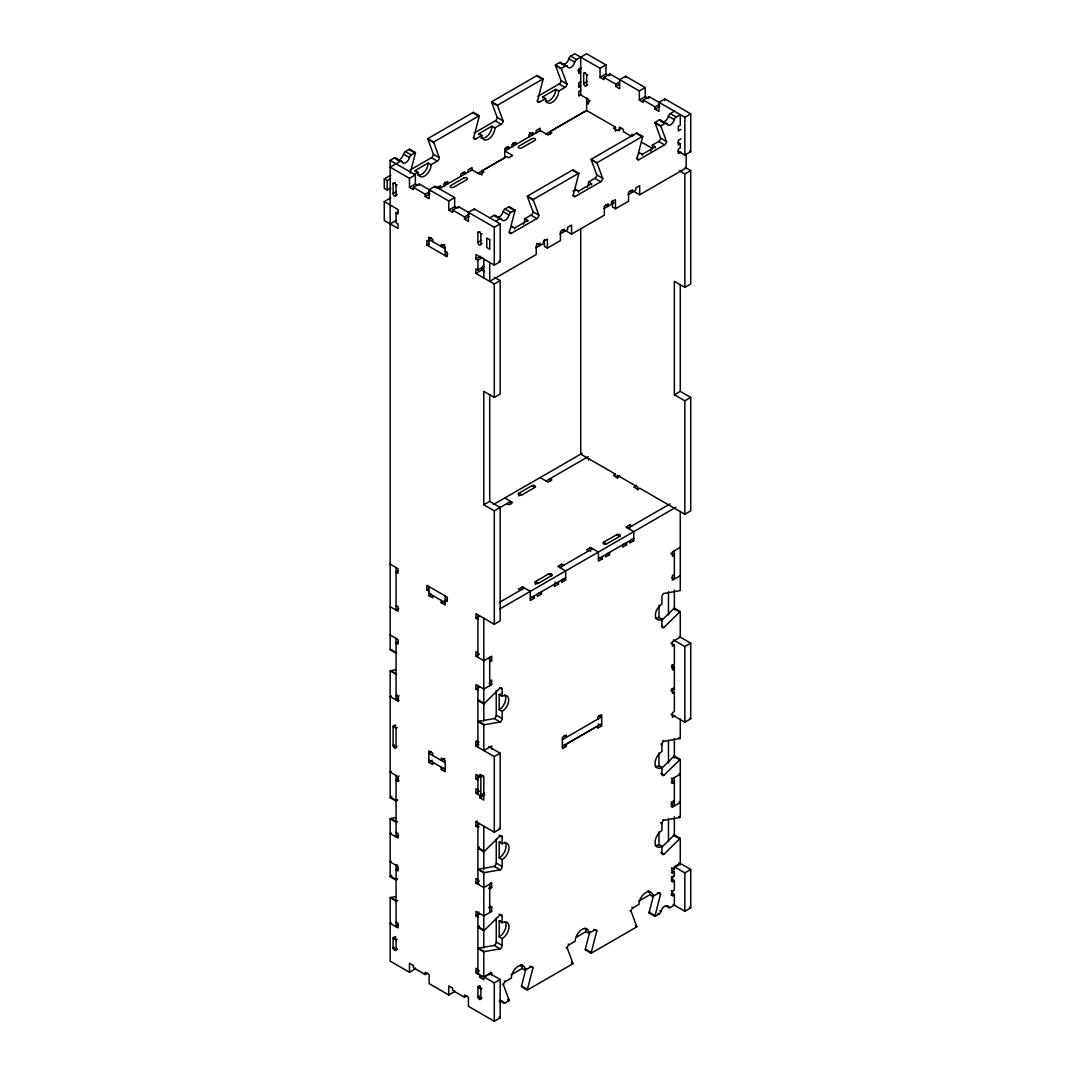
<?xml version="1.0" encoding="UTF-8"?>
<svg xmlns="http://www.w3.org/2000/svg" width="1075" height="1075" viewBox="0 0 1075 1075"><rect width="100%" height="100%" fill="white"/><g stroke="black" fill="none" stroke-linecap="round" stroke-linejoin="round"><path stroke-width="1.5" d="M410.233 173.183L415.367 153.268A2.782 1.599 -60 0 0 415.447 152.569L409.562 149.17L405.409 151.562A2.782 1.599 -60 0 0 403.568 154.142A5.563 3.212 -60 0 1 399.86 159.302A5.563 3.212 -60 0 1 396.151 158.415A2.782 1.599 -60 0 0 394.297 157.971L390.158 160.363L390.158 649.824L396.057 653.237A2.782 1.599 -60 0 0 396.621 652.807L390.722 649.407A2.782 1.599 -60 0 1 390.158 649.824M431.115 164.69L428.172 162.997L415.071 170.562L418.027 172.255A9.258 5.348 -60 0 0 424.571 176.045A9.258 5.348 -60 0 0 431.115 164.69L437.337 161.102A2.782 1.599 -60 0 0 439.312 157.702L433.413 154.303L427.877 139.239A2.782 1.599 -60 0 1 427.796 138.635L473.376 112.324L479.262 115.724A2.782 1.599 -60 0 1 479.181 116.422L473.658 137.869A2.782 1.599 -60 0 0 475.62 139.011L481.842 135.41A9.258 5.348 -60 0 0 488.386 139.199A9.258 5.348 -60 0 0 494.93 127.858L501.152 124.257A2.782 1.599 -60 0 0 503.127 120.857L497.591 105.793A2.782 1.599 -60 0 1 497.51 105.202L491.611 101.789L537.191 75.478L543.077 78.878A2.782 1.599 -60 0 1 542.996 79.577L537.473 101.023A2.782 1.599 -60 0 0 539.435 102.165L545.657 98.578A9.258 5.348 -60 0 0 552.201 102.353A9.258 5.348 -60 0 0 558.745 91.012L564.966 87.424A2.782 1.599 -60 0 0 566.942 84.011L561.405 68.961A2.782 1.599 -60 0 1 561.325 68.357L555.426 64.957L559.564 62.552A2.782 1.599 -60 0 1 561.419 62.995A5.563 3.212 -60 0 0 565.128 63.882A5.563 3.212 -60 0 0 568.836 58.722A2.782 1.599 -60 0 1 570.677 56.142L574.829 53.75L600.038 68.303L605.937 64.903L605.937 73.973L600.038 77.373L600.038 68.303M489.73 217.849L493.868 215.457A2.782 1.599 -60 0 1 495.723 215.9A5.563 3.212 -60 0 0 499.432 216.787A5.563 3.212 -60 0 0 503.127 211.627A2.782 1.599 -60 0 1 504.981 209.047L509.12 206.655L515.019 210.055A2.782 1.599 -60 0 1 514.938 210.754L509.402 232.2A2.782 1.599 -60 0 0 511.364 233.329L536.909 218.588A2.782 1.599 -60 0 0 538.871 215.188L533.334 200.125A2.782 1.599 -60 0 1 533.254 199.52L527.368 196.12L572.935 169.81L578.834 173.209A2.782 1.599 -60 0 1 578.753 173.908L573.217 195.354A2.782 1.599 -60 0 0 575.179 196.483L600.723 181.742A2.782 1.599 -60 0 0 602.685 178.343L597.149 163.279A2.782 1.599 -60 0 1 597.068 162.674L591.183 159.275L636.749 132.964L642.648 136.364A2.782 1.599 -60 0 1 642.568 137.062L637.032 158.509A2.782 1.599 -60 0 0 638.993 159.651L664.538 144.897A2.782 1.599 -60 0 0 666.5 141.497L660.964 126.433A2.782 1.599 -60 0 1 660.883 125.842L654.997 122.429L659.136 120.037A2.782 1.599 -60 0 1 660.991 120.481A5.563 3.212 -60 0 0 664.686 121.367A5.563 3.212 -60 0 0 668.395 116.208A2.782 1.599 -60 0 1 670.249 113.627L674.388 111.236M566.189 947.451L567.291 948.096L572.827 963.16A2.782 1.599 -60 0 1 572.908 963.751L527.328 990.075L521.442 986.662A2.782 1.599 -60 0 1 521.523 985.963L526.024 968.548M527.328 990.075A2.782 1.599 -60 0 1 527.422 989.376L532.945 967.917A2.782 1.599 -60 0 0 530.983 966.788L525.097 970.188L522.141 968.494A9.729 5.617 -60 0 0 520.999 964.772M630.004 910.606L631.106 911.251L636.642 926.314A2.782 1.599 -60 0 1 636.722 926.905L591.143 953.229L585.257 949.816A2.782 1.599 -60 0 1 585.337 949.131L589.839 931.702M591.143 953.229A2.782 1.599 -60 0 1 591.237 952.531L596.759 931.084A2.782 1.599 -60 0 0 594.798 929.942L588.912 933.342L585.956 931.649A9.729 5.617 -60 0 0 585.082 928.262M671.418 892.895L674.361 894.602L674.361 905.177L670.222 907.569A2.782 1.599 -60 0 1 668.368 907.125A5.563 3.212 -60 0 0 664.659 906.238A5.563 3.212 -60 0 0 660.964 911.412A2.782 1.599 -60 0 1 659.109 913.992L654.957 916.384L649.072 912.984A2.782 1.599 -60 0 1 649.152 912.285L653.654 894.857M654.957 916.384A2.782 1.599 -60 0 1 655.051 915.685L660.574 894.239A2.782 1.599 -60 0 0 658.612 893.097L652.727 896.51L649.77 894.803A9.729 5.617 -60 0 0 648.023 890.517M484.368 703.467L478.469 700.067A2.782 1.599 -60 0 1 477.905 700.483L483.804 703.897A2.782 1.599 -60 0 0 484.368 703.467L500.171 687.96A2.782 1.599 -60 0 1 502.132 689.088L502.132 696.277A9.258 5.348 -60 0 1 508.69 700.053A9.258 5.348 -60 0 1 502.132 711.395L502.132 718.584A2.782 1.599 -60 0 1 500.171 721.983L484.368 724.725A2.782 1.599 -60 0 0 483.804 724.953L477.905 721.553A2.782 1.599 -60 0 1 478.469 721.325L494.285 718.584L500.171 721.983M397.602 799.706L396.621 800.673A2.782 1.599 -60 0 1 396.057 801.09L390.158 797.69A2.782 1.599 -60 0 0 390.722 797.274L391.703 796.306M397.602 878.692L396.621 879.659A2.782 1.599 -60 0 1 396.057 880.076L390.158 876.676A2.782 1.599 -60 0 0 390.722 876.259L391.703 875.292M661.38 620.732L673.797 608.544A2.782 1.599 -60 0 1 674.361 608.128L680.26 611.527L680.26 637.126L672.399 641.668L672.399 646.196L674.361 645.067L674.361 664.35L671.606 665.936M661.528 626.107L663.88 627.464L679.696 611.944A2.782 1.599 -60 0 1 680.26 611.527M500.171 869.85L494.285 866.45L478.469 869.178A2.782 1.599 -60 0 0 477.905 869.406L483.804 872.819A2.782 1.599 -60 0 1 484.368 872.591L500.171 869.85A2.782 1.599 -60 0 0 502.132 866.45L502.132 859.637A9.729 5.617 -60 0 0 509.012 847.732A9.729 5.617 -60 0 0 502.132 843.754L502.132 836.955A2.782 1.599 -60 0 0 500.171 835.826L484.368 851.333A2.782 1.599 -60 0 1 483.804 851.763L477.905 848.35A2.782 1.599 -60 0 0 478.469 847.933L479.463 846.966M500.171 948.835L494.285 945.422L478.469 948.163A2.782 1.599 -60 0 0 477.905 948.392L483.804 951.792A2.782 1.599 -60 0 1 484.368 951.563L500.171 948.835A2.782 1.599 -60 0 0 502.132 945.422L502.132 938.623A9.729 5.617 -60 0 0 509.012 926.717A9.729 5.617 -60 0 0 502.132 922.74L502.132 915.94A2.782 1.599 -60 0 0 500.171 914.798L484.368 930.318A2.782 1.599 -60 0 1 483.804 930.735L477.905 927.335A2.782 1.599 -60 0 0 478.469 926.919L479.463 925.951M661.945 768.047L673.797 756.41A2.782 1.599 -60 0 1 674.361 755.994L680.26 759.393L680.26 817.322A2.782 1.599 -60 0 1 679.696 817.551L663.88 820.279L662.778 819.647M660.816 773.557L663.88 775.33L679.696 759.81A2.782 1.599 -60 0 1 680.26 759.393M661.945 847.033L673.797 835.396A2.782 1.599 -60 0 1 674.361 834.979L680.26 838.379L680.26 864.837M660.816 852.542L663.88 854.316L679.696 838.796A2.782 1.599 -60 0 1 680.26 838.379M415.447 152.569L411.308 154.961A2.782 1.599 -60 0 0 409.454 157.541A5.563 3.212 -60 0 1 405.759 162.701A5.563 3.212 -60 0 1 402.05 161.814A2.782 1.599 -60 0 0 400.196 161.371L390.158 167.176L409.481 178.329L415.367 174.916L415.367 184L409.481 187.399L409.481 178.329M427.796 138.635L433.695 142.034L479.262 115.724M497.51 105.202L543.077 78.878M561.325 68.357L565.463 65.965A2.782 1.599 -60 0 1 567.318 66.408A5.563 3.212 -60 0 0 571.027 67.295A5.563 3.212 -60 0 0 574.722 62.122A2.782 1.599 -60 0 1 576.576 59.542L586.614 53.75L605.937 64.903M390.749 188.004L387.215 190.047L384.272 188.34L384.272 178.893L390.816 175.117M580.715 67.738L578.753 68.867L578.753 73.409L580.715 72.28L577.772 70.574L581.306 68.531M384.272 178.893L387.215 180.6L390.749 178.558M410.166 169.984L431.451 157.702A2.782 1.599 -60 0 0 433.413 154.303M473.981 133.152L495.266 120.857A2.782 1.599 -60 0 0 497.228 117.457L491.692 102.394A2.782 1.599 -60 0 1 491.611 101.789M537.796 96.307L559.081 84.011A2.782 1.599 -60 0 0 561.043 80.612L555.506 65.548A2.782 1.599 -60 0 1 555.426 64.957M478.966 134.778A9.258 5.348 -60 0 1 478.886 133.717L491.987 126.151L494.93 127.858M542.781 97.932A9.258 5.348 -60 0 1 542.7 96.871L555.802 89.306L558.745 91.012M397.159 194.508L396.057 195.153A2.083 1.209 60 0 1 394.579 195.999A2.083 1.209 60 0 1 393.101 193.446L393.101 183.718L394.942 182.656M587.716 84.495L586.614 85.127A2.083 1.209 60 0 1 585.136 85.987A2.083 1.209 60 0 1 583.671 83.433L583.671 73.691L585.512 72.63M414.292 174.419L418.027 172.255M396.057 195.153L396.057 185.424L397.159 184.779M586.614 85.127L586.614 75.398L587.716 74.766M580.715 81.727L578.753 82.856L578.753 87.398L580.715 86.269L578.363 84.898M393.101 193.446L396.057 191.753M583.671 83.433L587.353 81.297M398.408 211.56L396.057 212.917L396.057 222.753L398.019 223.882L398.019 228.424L384.272 220.483L384.272 201.576L390.816 197.8M580.715 90.421L578.753 91.563L578.753 96.092L581.373 94.587M409.481 187.399L413.405 189.67L413.405 187.399L419.304 184L448.772 201.012L454.658 197.612L454.658 206.682L448.772 210.082L448.772 201.012M600.038 77.373L603.962 79.644L603.962 77.373L609.861 73.973L639.329 90.985L645.228 87.586L645.228 96.656L639.329 100.069L639.329 90.985M454.658 197.612L435.012 186.271L429.127 189.67L429.127 198.741L425.189 196.47L425.189 194.199L413.405 187.399M645.228 87.586L625.583 76.244L619.684 79.644L619.684 88.728L615.76 86.457L615.76 84.186L603.962 77.373M425.189 194.199L429.906 191.484M615.76 84.186L619.294 82.143M436.652 187.964L440.589 185.693L440.589 187.964L438.224 186.607M590.148 100.862L586.614 102.904L588.576 104.033L588.576 99.491L580.715 94.963L580.715 57.15M425.189 196.47L429.906 193.755M615.76 86.457L619.294 84.414M439.514 188.622L472.046 169.837L479.907 174.378L483.831 172.108L481.869 170.965L481.869 175.05M390.158 223.882L396.057 220.483M477.703 173.33L504.753 157.716L504.753 148.646L508.69 146.375L508.69 148.646L506.325 147.288M545.925 133.945L586.614 110.456M481.869 170.965L506.755 156.601L508.717 157.743L512.641 155.472L504.793 150.93L540.147 130.518L548.008 135.047L551.932 132.789L549.97 131.647L549.97 134.375M549.97 131.647L586.641 110.483L615.451 127.119L615.451 131.19M448.772 210.082L452.696 212.353L452.696 210.082L458.595 206.682L494.285 227.282L500.171 223.882L500.171 261.695L494.285 265.095L475.943 254.506L475.943 259.048L477.905 260.177L482.621 257.462M639.329 100.069L643.253 102.327L643.253 100.069L649.152 96.656L684.842 117.269L690.728 113.869L690.728 151.669L684.842 155.069L677.962 151.105M615.451 127.119L613.489 128.248L617.534 130.572L621.35 128.248M500.171 223.882L474.303 208.953L468.418 212.353L468.418 221.423L464.481 219.152L464.481 216.895L452.696 210.082M690.728 113.869L664.874 98.927L658.975 102.327L658.975 111.41L655.051 109.139L655.051 106.868L643.253 100.069M464.481 216.895L469.197 214.167M655.051 106.868L659.754 104.141M431.438 237.884L428.831 239.403L445.198 248.849M464.481 219.152L469.197 216.438M655.051 109.139L659.754 106.412M428.804 241.66L426.842 240.531L426.842 245.06L429.207 243.703M444.795 244.536L441.247 246.578L441.247 244.307L445.184 246.578L445.198 255.662L447.818 254.143M495.615 221.248L499.768 218.857A2.782 1.599 -60 0 1 501.608 219.3A5.563 3.212 -60 0 0 505.317 220.187A5.563 3.212 -60 0 0 509.026 215.027A2.782 1.599 -60 0 1 510.88 212.447L515.019 210.055M533.254 199.52L578.834 173.209M597.068 162.674L642.648 136.364M660.883 125.842L665.035 123.45A2.782 1.599 -60 0 1 666.876 123.894A5.563 3.212 -60 0 0 670.585 124.767A5.563 3.212 -60 0 0 674.294 119.607A2.782 1.599 -60 0 1 676.148 117.027L680.287 114.635L680.287 125.224L678.325 126.353L678.325 130.895L680.945 129.376M481.963 243.474L480.861 244.106A2.083 1.209 60 0 1 479.383 244.966A2.083 1.209 60 0 1 477.905 242.412L477.905 232.67L479.746 231.609M480.861 244.106L480.861 234.377L481.963 233.745M477.905 242.412L481.224 240.491M523.431 224.191A9.258 5.348 -60 0 0 524.788 218.776L531.01 215.188A2.782 1.599 -60 0 0 532.972 211.788L527.449 196.725A2.782 1.599 -60 0 1 527.368 196.12M573.015 190.933L575.515 189.496L578.457 191.202A9.258 5.348 -60 0 0 578.525 192.264M587.246 187.346A9.258 5.348 -60 0 0 588.603 181.93L594.824 178.343A2.782 1.599 -60 0 0 596.786 174.943L591.263 159.879A2.782 1.599 -60 0 1 591.183 159.275M650.751 151.105A9.258 5.348 -60 0 0 652.418 145.085L658.639 141.497A2.782 1.599 -60 0 0 660.601 138.097L655.078 123.034A2.782 1.599 -60 0 1 654.997 122.429M511.767 227.403A9.258 5.348 -60 0 1 511.7 226.341L514.643 228.034L527.744 220.483L524.788 218.776M578.457 191.202L591.559 183.637L588.603 181.93M639.397 153.712A9.258 5.348 -60 0 1 639.329 152.65L642.272 154.357L655.374 146.791L652.418 145.085M680.945 138.836L678.325 140.341L678.325 144.883L680.287 143.754L680.287 147.907L678.325 149.035L678.325 153.577L680.945 152.072M475.943 259.048L480.659 256.32M510.652 504.417L510.652 501.393L494.285 510.84L483.804 504.793L483.804 391.367L494.285 397.414L500.171 394.014L500.171 280.588L494.285 284.002L475.943 273.413L475.943 268.871L477.905 270.013L483.804 266.6L482.702 265.968M475.943 273.413L481.842 270.013L484.664 271.639M535.982 247.855L543.426 243.555L543.426 241.297L547.35 239.026L547.35 248.097L544.407 246.39L544.407 239.591M560.035 233.974L567.654 229.566L567.654 227.309L571.577 225.038L571.577 234.108L565.692 230.708M604.083 208.537L613.986 202.826M628.136 194.656L635.755 190.248L635.755 187.977L639.679 185.72L639.679 194.79L633.793 191.39M547.35 248.097L560.451 240.531L560.451 231.461L564.375 229.19L564.375 231.461L562.023 230.104M571.577 234.108L604.325 215.202L604.325 206.131L608.248 203.86L608.248 206.131L605.897 204.774M612.508 200.272L612.508 207.072L615.451 208.778L628.553 201.213L628.553 192.143L632.476 189.872L632.476 192.143L630.125 190.786M639.679 194.79L686.186 167.942L686.186 153.765M679.198 170.723L684.842 173.975L690.728 170.576L690.728 284.002L684.842 287.401L674.361 281.354L674.361 394.78L684.842 400.827L690.728 397.428L690.728 510.84L684.842 514.253L639.652 488.157L637.69 489.3L633.766 487.029L636.387 485.51M483.804 504.793L489.703 501.393L500.171 507.44L500.171 620.866L494.285 624.266L475.943 613.677L475.943 618.219L477.905 619.348M674.361 394.78L680.26 391.367L690.728 397.428M493.371 504.565L582.26 453.247M521.778 494.97L518.835 493.264A2.083 1.209 0 0 0 518.835 494.97A2.083 1.209 0 0 0 521.778 494.97L534.88 487.405A2.083 1.209 0 0 0 534.88 485.698A2.083 1.209 0 0 0 531.937 485.698L518.835 493.264L518.835 495.992M546.019 480.982L588.146 456.647M398.408 570.731L396.057 572.088L398.019 573.23L398.019 568.688L390.158 564.16M615.424 476.897L615.424 474.169L613.462 475.311L617.386 477.569L620.006 476.064M447.536 599.097L445.184 600.455L447.146 601.597L447.146 597.055L426.842 585.337L426.842 589.866L429.207 588.509M398.677 608.584L396.057 610.089L396.057 567.56M426.842 589.866L428.804 591.008L428.804 595.537L431.169 594.179M441.247 600.455L441.247 602.726L443.612 601.368M398.408 641.627L396.057 642.984L398.019 644.113L398.019 639.585L390.158 635.043M534.221 595.913L534.221 598.184L530.298 600.455L530.298 591.371L522.437 586.843L518.513 589.113L520.475 590.242M563.69 565.289L561.728 564.16L557.804 566.418L565.665 570.959L565.665 580.03L561.728 582.301L561.728 580.03M602.336 556.595L602.336 558.866L598.399 561.123L598.399 552.053L590.538 547.524L586.614 549.782L588.576 550.924M631.804 525.971L629.829 524.828L625.905 527.099L633.766 531.641L633.766 540.712L629.829 542.982L629.829 540.712M499.311 602.457L524.398 587.971M548.626 573.983L535.538 581.548A2.083 1.209 0 0 0 535.538 583.241A2.083 1.209 0 0 0 538.481 583.241L551.582 575.689A2.083 1.209 0 0 0 551.582 573.983A2.083 1.209 0 0 0 548.626 573.983L551.582 575.689M559.766 567.56L592.513 548.653M603.639 542.23L616.741 534.665A2.083 1.209 0 0 1 619.684 534.665A2.083 1.209 0 0 1 619.684 536.371L606.582 543.923A2.083 1.209 0 0 1 603.639 543.923A2.083 1.209 0 0 1 603.639 542.23L606.582 543.923M627.867 528.242L670.007 503.906M475.943 618.219L479.477 616.177M499.781 608.987L675.893 507.319M530.298 598.184L565.665 577.759M598.399 558.866L633.766 538.441M541.424 591.747L541.424 594.018L537.5 596.289L537.5 594.018M558.449 581.924L558.449 584.195L554.525 586.466L554.525 584.195M609.538 552.429L609.538 554.7L605.601 556.971L605.601 554.7M626.564 542.606L626.564 544.877L622.627 547.135L622.627 544.877M391.26 695.848L390.158 696.479L398.019 701.021L399.121 700.376M397.159 694.705L396.057 695.35L398.019 696.479L399.121 695.848M398.677 698.374L396.057 699.879L396.057 638.442M477.905 652.807L475.943 651.678L475.943 656.22L479.477 654.178M680.26 547.336L672.399 551.865L672.399 556.407L674.361 555.264L670.827 553.222M489.703 661.891L491.665 660.749L491.665 656.22L483.804 660.749L475.943 656.22M395.681 725.047L393.101 726.539L393.101 745.445A2.083 1.209 60 0 0 394.579 747.998A2.083 1.209 60 0 0 396.057 747.138L397.159 746.507M397.159 727.6L396.057 728.245L393.101 726.539A2.083 1.209 60 0 1 394.579 725.692A2.083 1.209 60 0 1 396.057 728.245L396.057 747.138L393.101 745.445L394.216 744.8M489.703 681.174L491.665 680.032L491.665 684.573L483.804 689.102L475.943 684.573L475.943 689.102L479.477 687.073M674.361 574.547L672.399 575.689L672.399 580.218L680.26 575.689M391.26 771.46L390.158 772.092L398.019 776.634L399.121 776.002M431.424 751.694L428.804 753.199L445.184 762.659M398.261 778.757L396.057 780.033L398.019 781.176L399.121 780.531M432.741 755.47L432.741 753.199L428.804 750.928L428.804 762.269L432.352 760.24M444.795 758.345L441.247 760.388L441.247 758.117L445.184 760.388L445.184 771.729L441.247 769.458L441.247 767.187M479.02 826.662L477.905 827.293L475.943 826.164L475.943 821.623L494.285 832.211L500.171 828.812L500.171 753.199L494.285 756.598L475.943 746.01L475.943 741.468L477.045 740.836M479.02 741.965L477.905 742.61L475.943 741.468M475.943 746.01L478.886 744.303M441.247 769.458L443.612 768.101M673.38 639.961L684.842 646.572L690.728 643.173L690.728 718.785L684.842 722.185L671.096 714.257M483.213 775.841L480.861 777.198L475.943 774.363L475.943 778.905L479.477 776.862M482.232 775.277L479.88 776.634L479.88 774.363L483.804 776.634L483.804 800.069L479.88 797.811L479.88 795.54L484.583 792.812M673.77 665.815L671.418 667.185L674.361 668.878L672.399 670.021L672.399 665.479M391.139 832.964L390.158 833.542L398.019 838.07L398.019 833.542L396.057 832.399M562.4 739.587L601.691 716.904L599.071 715.399M398.502 835.517L396.057 836.941L396.057 775.505M477.905 789.87L475.943 788.728L475.943 793.269L479.477 791.227M562.4 746.399L601.691 723.717M597.74 719.162L597.74 716.904L601.678 714.633L601.678 725.974L597.74 728.245L597.74 725.974L566.31 744.115L566.31 746.386L562.386 748.657L562.386 737.316L566.31 735.045L566.31 737.316L563.958 735.958M475.943 793.269L480.861 796.105L484.395 794.062M479.88 797.811L484.583 795.083M674.361 687.785L672.399 688.927L672.399 693.456L674.361 692.327L674.361 711.61L672.399 712.738L672.399 717.28L675.019 715.762M391.139 861.33L390.158 861.895L398.019 866.423L398.019 870.965L396.057 869.836L398.408 868.466M397.038 864.73L396.057 865.294L396.057 926.731L398.502 925.32M475.943 821.623L477.045 820.991M475.943 826.164L478.886 824.458M391.139 922.767L390.158 923.331L398.019 927.859L398.019 923.331L396.057 922.189M477.905 879.659L475.943 878.53L475.943 883.059L479.477 881.016M478.886 883.623L477.905 884.201L477.905 822.765M395.681 936.768L393.101 938.26L393.101 947.989A1.572 0.9 60 0 0 393.356 948.943L393.907 949.736A2.473 1.424 60 0 0 395.372 950.502L395.802 950.354A1.572 0.9 60 0 0 396.057 949.695L396.057 939.967A2.083 1.209 60 0 0 394.579 937.413A2.083 1.209 60 0 0 393.101 938.26L396.057 939.967L397.159 939.322M488.588 888.098L489.703 888.729L491.665 887.601L491.665 883.059L483.804 887.601L475.943 883.059M671.297 778.072L672.399 778.717L680.26 774.175L679.158 773.543M671.297 782.613L672.399 783.245L674.361 782.116L671.418 780.41M393.101 947.989L394.216 947.357M397.038 948.849L396.057 949.413L393.101 947.72M396.057 949.695L397.159 949.064M478.886 911.99L477.905 912.554L477.905 973.99L478.886 973.426M490.549 906.238L491.665 906.883L491.665 911.412L483.804 915.954L475.943 911.412L475.943 915.954L479.477 913.911M491.665 906.883L489.703 908.012L488.588 907.381M671.297 801.896L672.399 802.528L674.361 801.399L673.259 800.767M670.921 806.223L672.399 807.07L680.26 802.528L679.158 801.896M395.667 896.644L390.722 897.504A2.782 1.599 -60 0 0 390.158 897.733L390.158 961.131L409.481 972.284L415.367 968.884L415.367 968.038M409.481 972.284L409.481 963.213L413.405 965.484L413.405 967.755L425.189 974.555L427.554 973.197M477.905 969.448L475.943 968.32L475.943 972.862L479.477 970.819M425.189 974.555L425.189 972.284L429.127 974.555L429.127 983.638L448.772 994.98L454.658 991.567L454.658 990.72M479.88 975.119L479.88 977.39L483.414 975.348M500.171 979.5L489.703 973.439L483.804 976.853L494.285 982.899L500.171 979.5L500.171 1017.85L494.285 1021.25L468.418 1006.321L468.418 997.237L464.481 994.98L464.481 997.237L466.846 995.88M671.297 867.874L674.361 869.648L674.361 866.826L680.26 863.427L690.728 869.473L690.728 907.824L684.842 911.237L673.084 904.438M491.665 975.697L491.665 972.862L483.804 977.39L475.943 972.862M671.297 872.403L672.399 873.048L674.361 871.906L674.361 876.071L672.399 877.2L671.297 876.568M480.122 985.95L477.905 987.226L477.905 996.955A1.572 0.9 60 0 0 478.16 997.896L478.711 998.688A2.473 1.424 60 0 0 480.176 999.468L480.606 999.32A1.572 0.9 60 0 0 480.861 998.662L480.861 988.919A2.083 1.209 60 0 0 479.383 986.366A2.083 1.209 60 0 0 477.905 987.226L480.861 988.919L481.963 988.288M520.676 965.941L522.517 964.88M648.668 892.035L649.407 891.618M672.52 878.262L671.418 880.049M674.361 866.826L684.842 872.873L690.728 869.473M511.149 974.837L522.141 968.494M576.334 937.198L585.956 931.649M638.778 901.159L649.77 894.803M671.297 881.097L672.399 881.742L674.361 880.613L674.361 890.06L672.399 891.188L671.297 890.557M478.886 996.108L477.905 996.673L480.861 998.379M477.905 996.955L479.02 996.323M499.391 1001.658A5.563 3.212 -60 0 1 503.1 1002.545A2.782 1.599 -60 0 0 504.954 1002.988L509.093 1000.597A2.782 1.599 -60 0 0 509.012 999.992L503.476 984.942A2.782 1.599 -60 0 1 505.452 981.529L511.337 978.129A9.729 5.617 -60 0 1 518.217 966.223A9.729 5.617 -60 0 1 525.097 970.188M567.291 948.096A2.782 1.599 -60 0 1 569.266 944.697L575.152 941.283A9.729 5.617 -60 0 1 582.032 929.378A9.729 5.617 -60 0 1 588.912 933.342M631.106 911.251A2.782 1.599 -60 0 1 633.081 907.851L638.967 904.438A9.729 5.617 -60 0 1 645.847 892.532A9.729 5.617 -60 0 1 652.727 896.51M480.861 998.662L481.963 998.017M670.921 894.884L672.399 895.73L674.361 894.602M649.072 912.984L650.362 912.232M390.158 797.69L390.158 670.881A2.782 1.599 -60 0 1 390.722 670.652L395.466 669.832M662.778 740.662L663.88 741.307L679.696 738.565A2.782 1.599 -60 0 0 680.26 738.337L680.26 719.041M390.158 876.676L390.158 818.747A2.782 1.599 -60 0 1 390.722 818.518L395.667 817.672M390.158 818.747L396.057 822.16A2.782 1.599 -60 0 1 396.621 821.918L397.602 821.757M390.158 897.733L396.057 901.132A2.782 1.599 -60 0 1 396.621 900.904L397.602 900.729M605.937 73.973L608.88 75.68M645.228 96.656L648.171 98.362M570.677 56.142L576.576 59.542M670.249 113.627L676.148 117.027M568.836 58.722L574.722 62.122M668.395 116.208L674.294 119.607M561.419 62.995L567.318 66.408M660.991 120.481L666.876 123.894M559.564 62.552L565.463 65.965M659.136 120.037L665.035 123.45M555.506 65.548L561.405 68.961M655.078 123.034L660.964 126.433M677.922 142.384L680.287 143.754M689.586 151.011L690.728 151.669M561.043 80.612L566.942 84.011M660.601 138.097L666.5 141.497M559.081 84.011L564.966 87.424M658.639 141.497L664.538 144.897M542.996 79.577L537.11 76.177A2.782 1.599 -60 0 0 537.191 75.478M642.568 137.062L636.669 133.663A2.782 1.599 -60 0 0 636.749 132.964M633.78 135.423L631.818 134.294L631.818 135.988M631.818 136.552L623.298 131.647L623.298 129.376L619.375 127.105L619.375 130.787M641.479 142.142L652.297 148.377M685.097 167.324L690.728 170.576M542.7 96.871L545.657 98.578M537.07 100.808L539.435 102.165M636.642 158.28L638.993 159.651M491.692 102.394L497.591 105.793M591.263 159.879L597.149 163.279M529.384 132.615L532.918 134.657L532.918 132.386L528.981 134.657L528.981 136.928M497.228 117.457L503.127 120.857M596.786 174.943L602.685 178.343M495.266 120.857L501.152 124.257M594.824 178.343L600.723 181.742M479.181 116.422L473.296 113.023A2.782 1.599 -60 0 0 473.376 112.324M578.753 173.908L572.854 170.508A2.782 1.599 -60 0 0 572.935 169.81M512.95 142.787L515.893 144.493L515.893 142.222L511.955 144.493L511.955 146.751M478.886 133.717L481.842 135.41M473.255 137.64L475.62 139.011M572.827 195.126L575.179 196.483M427.877 139.239L433.776 142.639L439.312 157.702M527.449 196.725L533.334 200.125M532.972 211.788L538.871 215.188M462.452 172.618L464.817 173.975L464.817 171.704L460.879 173.975L460.879 176.246M431.451 157.702L437.337 161.102M531.01 215.188L536.909 218.588M415.367 153.268L409.481 149.868A2.782 1.599 -60 0 0 409.562 149.17M514.938 210.754L509.039 207.341A2.782 1.599 -60 0 0 509.12 206.655M405.409 151.562L411.308 154.961M504.981 209.047L510.88 212.447M403.568 154.142L409.454 157.541M503.127 211.627L509.026 215.027M396.151 158.415L402.05 161.814M495.723 215.9L501.608 219.3M394.297 157.971L400.196 161.371M493.868 215.457L499.768 218.857M536.613 243.407L540.147 245.449L540.147 243.178L536.223 245.449L536.223 254.52L489.73 281.368L489.73 262.461M390.158 160.363L415.367 174.916M509.012 231.972L511.364 233.329M415.367 184L417.826 185.411M454.658 206.682L456.875 207.959M499.028 261.023L500.171 261.695M384.272 201.576L398.019 209.517L398.019 214.059L396.057 212.917M494.527 277.337L500.171 280.588M445.184 251.107L447.146 252.249L447.146 256.791L426.842 245.06M615.424 474.169L580.715 454.134L580.715 228.962M540.12 477.569L547.981 482.111L551.905 479.84L549.943 478.711L549.943 481.425M631.401 539.354L633.766 540.712M531.937 485.698L534.88 487.405M616.741 534.665L619.684 536.371M624.199 543.507L626.564 544.877M671.741 577.571L674.361 579.089L674.361 550.736M607.173 553.343L609.538 554.7M504.753 497.994L512.614 502.522L508.69 504.793L506.728 503.664M599.971 557.495L602.336 558.866M673.797 608.544L679.696 611.944M655.36 618.273A9.258 5.348 -60 0 0 658.975 617.44L661.918 619.146L661.918 626.335A2.782 1.599 -60 0 0 663.88 627.464M679.279 636.561L690.728 643.173M563.3 578.673L565.665 580.03M670.827 643.025L674.361 645.067M554.915 582.153L558.449 584.195M538.481 583.241L535.538 581.548L535.538 584.572M671.741 665.102L674.361 666.607L674.361 690.056L671.741 688.538M539.072 592.661L541.424 594.018M531.87 596.813L534.221 598.184M670.827 690.284L674.361 692.327M689.586 718.127L690.728 718.785M445.171 602.712L428.791 593.266L428.791 586.466M679.158 737.692L680.26 738.337M678.594 737.92L679.696 738.565M428.804 595.537L432.741 597.808L432.741 595.537M441.247 602.726L445.184 604.997L445.171 595.913M660.816 744.061L661.918 744.706L661.918 751.506A9.729 5.617 -60 0 0 655.051 763.425A9.729 5.617 -60 0 0 661.918 767.389L661.918 774.202A2.782 1.599 -60 0 0 663.88 775.33M673.797 756.41L679.696 759.81M396.057 605.548L398.019 606.69L398.019 611.218L390.158 606.69M489.3 659.392L491.665 660.749M598.143 723.932L601.678 725.974M655.186 766.556A9.729 5.617 -60 0 0 658.975 765.682L661.918 767.389M499.781 687.731L502.132 689.088M489.3 683.216L491.665 684.573M502.132 711.395L499.19 709.702L499.19 694.571L502.132 696.277M475.943 689.102L477.905 690.244M670.827 803.898L674.361 805.941L674.361 777.574M563.958 745.029L566.31 746.386M678.782 816.462L680.26 817.322M678.594 816.906L679.696 817.551M496.247 690.607L496.247 715.184L502.132 718.584M660.453 822.832L661.918 823.692L661.918 830.491A9.729 5.617 -60 0 0 655.051 842.397A9.729 5.617 -60 0 0 661.918 846.374L661.918 853.174A2.782 1.599 -60 0 0 663.88 854.316M390.722 670.652L396.621 674.065A2.782 1.599 -60 0 0 396.057 674.294L390.158 670.881M478.469 721.325L484.368 724.725M673.797 835.396L679.696 838.796M655.186 845.541A9.729 5.617 -60 0 0 658.975 844.668L661.918 846.374M488.708 746.574L500.171 753.199M678.782 863.118L680.26 863.978L672.399 868.506L672.399 873.048M671.418 870.212L674.361 871.906M673.259 875.426L674.361 876.071M674.361 880.613L671.418 878.907A2.083 1.209 60 0 0 671.364 878.409M475.943 778.905L477.905 780.033M689.505 907.125L690.728 907.824M428.804 760.012L445.184 769.458M657.51 892.465L660.574 894.239M428.804 762.269L432.741 764.54L432.741 762.269M666.903 905.661L670.222 907.569M665.788 905.647L668.368 907.125M659.848 910.767L660.964 911.412M658.008 913.347L659.109 913.992M649.152 912.285L655.051 915.685M499.028 828.153L500.171 828.812M631.966 907.206L633.081 907.851M499.069 835.181L502.132 836.955M502.132 859.637L499.19 857.944L499.19 842.061L502.132 843.754M635.54 925.669L636.642 926.314M635.621 926.274L636.722 926.905M390.722 797.274L396.621 800.673M478.469 847.933L484.368 851.333M496.247 839.078L496.247 863.037L502.132 866.45M593.696 929.311L596.759 931.084M390.722 818.518L396.621 821.918M478.469 869.178L484.368 872.591M490.549 882.427L491.665 883.059M489.824 886.539L491.665 887.601M585.337 949.131L591.237 952.531M568.151 944.052L569.266 944.697M499.069 914.167L502.132 915.94M489.824 910.35L491.665 911.412M571.349 962.3L572.827 963.16M502.132 938.623L499.19 936.916L499.19 921.047L502.132 922.74M571.806 963.119L572.908 963.751M475.943 915.954L477.905 917.096M390.722 876.259L396.621 879.659M478.469 926.919L484.368 930.318M496.247 918.063L496.247 942.022L502.132 945.422M529.881 966.156L532.945 967.917M390.722 897.504L396.621 900.904M478.469 948.163L484.368 951.563M521.523 985.963L527.422 989.376M490.549 972.217L491.665 972.862M504.336 980.897L505.452 981.529M502.374 984.297L503.476 984.942M479.88 977.39L483.804 979.661L483.804 951.792M507.911 999.36L509.012 999.992M507.991 999.965L509.093 1000.597M500.171 1000.22L503.476 1002.142M503.852 1002.357L504.954 1002.988M499.418 1000.422L503.1 1002.545M464.481 997.237L452.696 990.438L452.696 988.167L448.772 985.896L448.772 994.98M498.948 1017.138L500.171 1017.85M684.842 117.269L684.842 155.069M684.842 173.975L684.842 287.401M684.842 400.827L684.842 514.253M684.842 646.572L684.842 722.185M684.842 872.873L684.842 911.237M680.26 284.62L680.26 391.367M680.26 511.337L680.26 590.471A2.782 1.599 -60 0 1 679.696 590.699L663.88 593.44A2.782 1.599 -60 0 0 661.918 596.84L661.918 604.029A9.258 5.348 -60 0 0 655.374 615.37A9.258 5.348 -60 0 0 661.918 619.146M674.361 590.041L674.361 609.861M674.361 738.418L674.361 758.05M674.361 816.758L674.361 836.39M672.399 778.717L672.399 783.245M672.399 802.528L672.399 807.07M672.399 877.2L672.399 881.742M672.399 891.188L672.399 895.73M668.475 591.788L668.475 614.913M668.475 740.191L668.475 763.089M668.475 818.518L668.475 841.429M664.874 98.927L664.874 100.633M658.975 605.346L658.975 617.44M658.975 752.984L658.975 765.682M658.975 831.969L658.975 844.668M649.152 96.656L649.152 97.932M637.703 490.066L637.703 487.042L617.399 475.311L617.399 478.335M629.829 524.828L629.829 528.913M625.583 76.244L625.583 77.373M615.451 208.778L615.451 199.708L611.527 201.966L611.527 204.237M609.861 73.973L609.861 75.25M590.538 547.524L590.538 551.596M588.576 458.676L588.576 460.087M586.614 97.865L586.614 111.504M561.728 564.16L561.728 566.874M540.12 131.258L540.12 128.234L536.197 130.505L536.197 132.762M522.437 586.843L522.437 589.557M512.95 144.144L512.95 146.872M494.285 227.282L494.285 265.095M494.285 284.002L494.285 397.414M494.285 510.84L494.285 624.266M494.285 756.598L494.285 832.211M494.285 982.899L494.285 1021.25M491.665 749.033L491.665 746.01L483.804 750.552L483.804 724.953M489.703 394.646L489.703 501.393M489.703 657.349L489.703 685.702M489.703 884.201L489.703 912.554M489.703 973.439L489.703 974.676M483.804 258.618L483.831 277.968M483.804 618.219L483.804 721.527M483.804 826.164L483.804 869.715M483.804 872.819L483.804 948.056M481.842 267.178L481.842 270.013M480.861 777.198L480.861 796.105M477.905 260.177L477.905 270.013M477.905 614.819L477.905 657.349M477.905 685.702L477.905 747.138M477.905 775.505L477.905 794.398M474.303 208.953L474.303 210.082M472.019 170.576L472.019 167.552L468.082 169.823L468.082 172.094M458.595 206.682L458.595 207.959M444.835 186.19L444.835 182.105L447.791 183.812L447.791 181.541L443.854 183.812L443.854 186.082M435.012 186.271L435.012 187.399M432.741 241.66L432.741 239.389L428.804 237.118L428.831 246.202M419.304 184L419.304 185.276M398.019 696.479L398.019 701.021M398.019 776.634L398.019 781.176M387.215 180.6L387.215 190.047M496.247 715.184A2.782 1.599 -60 0 1 494.285 718.584M504.78 694.974A9.258 5.348 -60 0 1 504.901 702.539A9.258 5.348 -60 0 1 499.19 709.702M499.19 694.571A9.258 5.348 -60 0 1 500.614 693.926M661.918 823.692A2.782 1.599 -60 0 1 663.88 820.279M661.918 744.706A2.782 1.599 -60 0 1 663.88 741.307M496.247 863.037A2.782 1.599 -60 0 1 494.285 866.45M496.247 942.022A2.782 1.599 -60 0 1 494.285 945.422M505.304 921.826A9.729 5.617 -60 0 1 499.19 936.916M499.19 921.047A9.729 5.617 -60 0 1 500.197 920.549M504.78 842.155A9.729 5.617 -60 0 1 505.304 850.097A9.729 5.617 -60 0 1 499.19 857.944M499.19 842.061A9.729 5.617 -60 0 1 500.197 841.564M527.744 220.483A9.258 5.348 -60 0 1 527.664 221.625M514.71 229.096A9.258 5.348 -60 0 1 514.643 228.034M575.582 190.557A9.258 5.348 -60 0 1 575.515 189.496M591.559 183.637A9.258 5.348 -60 0 1 591.478 184.779M655.374 146.791A9.258 5.348 -60 0 1 655.293 147.933M642.339 155.418A9.258 5.348 -60 0 1 642.272 154.357M586.614 75.398A1.572 0.9 60 0 0 586.359 74.457L585.942 73.812A2.473 1.424 60 0 0 584.343 72.885L583.913 73.033A1.572 0.9 60 0 0 583.671 73.691M433.776 142.639A2.782 1.599 -60 0 1 433.695 142.034M428.172 162.997A9.258 5.348 -60 0 1 424.625 171.772A9.258 5.348 -60 0 1 417.812 175.131M415.152 171.61A9.258 5.348 -60 0 1 415.071 170.562M491.987 126.151A9.258 5.348 -60 0 1 487.996 135.41A9.258 5.348 -60 0 1 480.888 138.003M555.802 89.306A9.258 5.348 -60 0 1 552.254 98.08A9.258 5.348 -60 0 1 545.442 101.44M480.861 234.377A1.572 0.9 60 0 0 480.606 233.436L480.055 232.643A2.473 1.424 60 0 0 478.59 231.864L478.241 231.958A1.572 0.9 60 0 0 477.905 232.67M396.057 185.424A1.572 0.9 60 0 0 395.802 184.47L395.251 183.677A2.473 1.424 60 0 0 393.786 182.911L393.356 183.059A1.572 0.9 60 0 0 393.101 183.718M463.863 177.966L450.761 185.532A2.083 1.209 0 0 0 450.761 187.225A2.083 1.209 0 0 0 453.704 187.225L466.805 179.659A2.083 1.209 0 0 0 466.805 177.966A2.083 1.209 0 0 0 463.863 177.966M531.964 138.648L518.862 146.2A2.083 1.209 0 0 0 518.862 147.907A2.083 1.209 0 0 0 521.818 147.907L534.907 140.341A2.083 1.209 0 0 0 534.907 138.648A2.083 1.209 0 0 0 531.964 138.648M489.73 239.779L486.773 238.072L486.773 247.532L489.73 249.225L489.73 239.779"/></g></svg>
